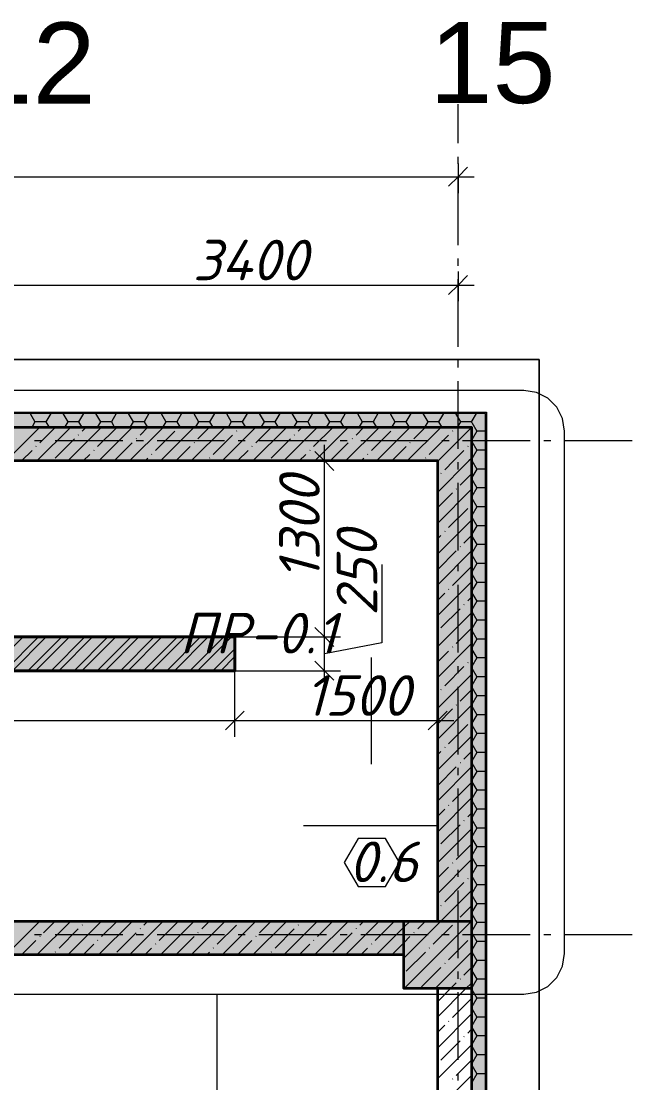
# Model space of a CAD drawing. Header units: millimetres. Extents: x -81576 to 1046824, y -248937 to 691537.
# Drawn here: x 119165 to 123731, y 580626 to 588472 of the extents above; entities that cross this region are included whole.
import ezdxf

# ---------------------------------------------------------------- set-up
doc = ezdxf.new("R2010")
doc.units = ezdxf.units.MM
doc.layers.add('PDF _Геометрия', color=7, linetype='Continuous', true_color=0x1d1d1d)
doc.layers.add('PDF _Сплошная заливка', color=7, linetype='Continuous', true_color=0xffffff)
doc.layers.add('PDF _Текст', color=7, linetype='Continuous')
doc.styles.add('PDF ArialMT', font='arial.ttf')
doc.styles.add('PDF ISOCPEUR Italic', font='isocpeui.ttf')

msp = doc.modelspace()

# ---------------------------------------------------------------- hatches: boundary and pattern name
at = {"layer": 'PDF _Сплошная заливка', "true_color": 0x636466, "transparency": 33554559}
for points in [[(96392.5, 585473.6), (122496.5, 585473.6), (122494.5, 585573.6), (96392.5, 585573.6)], [(122496.5, 547323.5), (122596.5, 547323.5), (122596.5, 585573.6), (122496.5, 585573.6)], [(122596.5, 547331.5), (122604.5, 547331.5), (122604.5, 585581.6), (122596.5, 585581.6)], [(113544.5, 585221.6), (122494.5, 585221.6), (122494.5, 585471.6), (113544.5, 585471.6)], [(122494.5, 585471.6), (122494.5, 585473.6), (122014.7, 585471.6)], [(122244.5, 581821.6), (122494.5, 581821.6), (122494.5, 585221.6), (122244.5, 585221.6)], [(120744.5, 583671.6), (120744.5, 583921.6), (115614.5, 583921.6), (115614.5, 583671.6)], [(121994.5, 581571.6), (121994.5, 581821.6), (113544.5, 581821.6), (113544.5, 581571.6)], [(121994.5, 581321.6), (122494.5, 581321.6), (122494.5, 581821.6), (121994.5, 581821.6)]]:
    msp.add_hatch(color=251, dxfattribs=at).paths.add_polyline_path(points)

# ---------------------------------------------------------------- linework, layer by layer
at = {"layer": 'PDF _Геометрия', "color": 7, "lineweight": 9}
for points in [[(122394.5, 587570.7), (122394.5, 587858.4)], [(122394.5, 587417.8), (122394.5, 587470.7)], [(122394.5, 587421.1), (122394.5, 587322.1), (122394.5, 587202.1)], [(122464.5, 587392.1), (122394.5, 587322.1), (122324.5, 587252.1)], [(96474.5, 587322.1), (122514.5, 587322.1)], [(122394.5, 586817.8), (122394.5, 587317.8)], [(122394.5, 586664.9), (122394.5, 586717.8)], [(122464.5, 586592.1), (122394.5, 586522.1), (122324.5, 586452.1)], [(122394.5, 586621.1), (122394.5, 586522.1), (122394.5, 586402.1)], [(122394.5, 586064.9), (122394.5, 586564.9)], [(96474.5, 586522.1), (104394.5, 586522.1), (108794.5, 586522.1), (113394.5, 586522.1), (115994.5, 586522.1), (118994.5, 586522.1), (122514.5, 586522.1)], [(122394.5, 585912), (122394.5, 585964.9)], [(122394.5, 585312), (122394.5, 585812)], [(96492.5, 562848.6), (96492.5, 585473.6), (122496.5, 585473.6), (122496.5, 547331.5), (122496.5, 547221.5), (122494.5, 547221.5), (122494.5, 547223.5), (173334.5, 547223.5), (173444.5, 547223.5), (173444.5, 547221.5), (173442.5, 547221.5), (173442.5, 550136.5), (173442.5, 550246.5), (173444.5, 550246.5), (170404.5, 550246.5), (170396.5, 550246.5)], [(122494.5, 547323.5), (122494.5, 547331.5), (122494.5, 585471.6), (96494.5, 585471.6), (96494.5, 562848.6)], [(119316.2, 585371.6), (119263.3, 585371.6)], [(119916.2, 585371.6), (119416.2, 585371.6)], [(120069.1, 585371.6), (120016.2, 585371.6)], [(120669.1, 585371.6), (120169.1, 585371.6)], [(120822.1, 585371.6), (120769.1, 585371.6)], [(121422.1, 585371.6), (120922, 585371.6)], [(121406.8, 583551.6), (121406.8, 583921.6), (121406.8, 585341.6)], [(121575, 585371.6), (121522.1, 585371.6)], [(122175, 585371.6), (121675, 585371.6)], [(122327.9, 585371.6), (122275, 585371.6)], [(122927.9, 585371.6), (122427.9, 585371.6)], [(123080.8, 585371.6), (123027.9, 585371.6)], [(123680.8, 585371.6), (123180.8, 585371.6)], [(121307.8, 585221.6), (121406.8, 585221.6), (121526.8, 585221.6)], [(121336.8, 585291.6), (121406.8, 585221.6), (121476.8, 585151.6)], [(122394.5, 585159.1), (122394.5, 585212)], [(122394.5, 584559.1), (122394.5, 585059.1)], [(121831.8, 584457.4), (121831.8, 583878.2), (121406.8, 583796.6)], [(122394.5, 584406.2), (122394.5, 584459.1)], [(122394.5, 583806.2), (122394.5, 584306.2)], [(121336.8, 583991.6), (121406.8, 583921.6), (121476.8, 583851.6)], [(120744.5, 583921.6), (121406.8, 583921.6), (121526.8, 583921.6)], [(121336.8, 583741.6), (121406.8, 583671.6), (121476.8, 583601.6)], [(121752.4, 583769.8), (121752.4, 582979.6)], [(120744.5, 583183.6), (120744.5, 583303.6), (120744.5, 583671.6), (121406.8, 583671.6), (121526.8, 583671.6)], [(122394.5, 583653.2), (122394.5, 583706.2)], [(122394.5, 583053.2), (122394.5, 583553.2)], [(120814.5, 583373.6), (120744.5, 583303.6), (120674.5, 583233.6)], [(122314.5, 583373.6), (122244.5, 583303.6), (122174.5, 583233.6)], [(122244.5, 583402.6), (122244.5, 583303.6), (122244.5, 583183.6)], [(115494.5, 583303.6), (120744.5, 583303.6), (122364.5, 583303.6)], [(122394.5, 582900.3), (122394.5, 582953.2)], [(122394.5, 582300.3), (122394.5, 582800.3)], [(121252.4, 582528.6), (122252.4, 582528.6)], [(122394.5, 582147.4), (122394.5, 582200.3)], [(122394.5, 581547.4), (122394.5, 582047.4)], [(119263.3, 581721.6), (119316.2, 581721.6)], [(119416.2, 581721.6), (119916.2, 581721.6)], [(120016.2, 581721.6), (120069.1, 581721.6)], [(120169.1, 581721.6), (120669.1, 581721.6)], [(120769.1, 581721.6), (120822.1, 581721.6)], [(120922, 581721.6), (121422.1, 581721.6)], [(121522.1, 581721.6), (121575, 581721.6)], [(121675, 581721.6), (122175, 581721.6)], [(122275, 581721.6), (122327.9, 581721.6)], [(122427.9, 581721.6), (122927.9, 581721.6)], [(123027.9, 581721.6), (123080.8, 581721.6)], [(123180.8, 581721.6), (123680.8, 581721.6)], [(122394.5, 581394.5), (122394.5, 581447.4)], [(122394.5, 580794.5), (122394.5, 581294.5)], [(122394.5, 580641.6), (122394.5, 580694.5)]]:
    msp.add_lwpolyline(points, dxfattribs=at)
for points in [[(96004.5, 535380), (96004.5, 585971.6), (122994.5, 585971.6), (122994.5, 547671.5), (169194.5, 547671.5), (169194.5, 581171.6), (172944.5, 581171.6), (172944.5, 582548.4), (172944.5, 581171.6), (169194.5, 581171.6), (169194.5, 547671.5), (122994.5, 547671.5), (122994.5, 585971.6), (96004.5, 585971.6)], [(123181.4, 585442.8), (123166.7, 585535.5), (123124.1, 585619.1), (123057.8, 585685.5), (122974.1, 585728.1), (122881.4, 585742.8), (113064.3, 585742.8), (112971.6, 585728.1), (112888, 585685.5), (112821.6, 585619.1), (112779, 585535.5), (112764.3, 585442.8), (112764.3, 581580.8), (112779, 581488.1), (112821.6, 581404.4), (112888, 581338.1), (112971.6, 581295.4), (113064.3, 581280.8), (122881.4, 581280.8), (122974.1, 581295.4), (123057.8, 581338.1), (123124.1, 581404.4), (123166.7, 581488.1), (123181.4, 581580.8)], [(121655.7, 582430.2), (121553.9, 582254), (121655.7, 582077.7), (121859.2, 582077.7), (121960.9, 582254), (121859.2, 582430.2)]]:
    msp.add_lwpolyline(points, close=True, dxfattribs=at)
at = {"layer": 'PDF _Геометрия', "color": 7, "lineweight": 13}
for points in [[(175144.5, 535711.5), (96494.5, 535711.5), (96384.5, 535711.5), (96384.5, 585471.6), (96384.5, 585581.6), (122494.5, 585581.6), (122604.5, 585581.6), (122604.5, 547331.5), (173334.5, 547331.5)], [(173334.5, 547323.5), (122596.5, 547323.5), (122596.5, 547331.5), (122596.5, 585573.6), (96392.5, 585573.6), (96392.5, 556381.6)]]:
    msp.add_lwpolyline(points, dxfattribs=at)
at = {"layer": 'PDF _Геометрия', "lineweight": 9}
for points in [[(119231.2, 585573.6), (119267, 585511.5)], [(119383.5, 585573.6), (119347.7, 585511.5)], [(119473.1, 585573.6), (119508.9, 585511.5)], [(119625.4, 585573.6), (119589.6, 585511.5)], [(119715, 585573.6), (119750.9, 585511.5)], [(119867.4, 585573.6), (119831.5, 585511.5)], [(119957, 585573.6), (119992.8, 585511.5)], [(120109.3, 585573.6), (120073.5, 585511.5)], [(120198.9, 585573.6), (120234.7, 585511.5)], [(120351.2, 585573.6), (120315.4, 585511.5)], [(120440.8, 585573.6), (120476.7, 585511.5)], [(120593.2, 585573.6), (120557.3, 585511.5)], [(120682.8, 585573.6), (120718.6, 585511.5)], [(120835.1, 585573.6), (120799.3, 585511.5)], [(120924.7, 585573.6), (120960.5, 585511.5)], [(121077, 585573.6), (121041.2, 585511.5)], [(121166.7, 585573.6), (121202.5, 585511.5)], [(121319, 585573.6), (121283.1, 585511.5)], [(121408.6, 585573.6), (121444.4, 585511.5)], [(121560.9, 585573.6), (121525.1, 585511.5)], [(121650.5, 585573.6), (121686.4, 585511.5)], [(121802.8, 585573.6), (121767, 585511.5)], [(121892.5, 585573.6), (121928.3, 585511.5)], [(122044.8, 585573.6), (122008.9, 585511.5)], [(122134.4, 585573.6), (122170.2, 585511.5)], [(122286.7, 585573.6), (122250.9, 585511.5)], [(122376.3, 585573.6), (122412.2, 585511.5)], [(122528.6, 585573.6), (122496.5, 585517.9), (122492.8, 585511.5)], [(119303.7, 585471.6), (119053.7, 585221.6)], [(119189.6, 585471.6), (119188.2, 585470.1)], [(119267, 585511.5), (119245.1, 585473.6)], [(119347.7, 585511.5), (119267, 585511.5)], [(119531.8, 585471.6), (119281.8, 585221.6)], [(119417.7, 585471.6), (119302.3, 585356.1)], [(119347.6, 585511.5), (119369.6, 585473.6)], [(119508.9, 585511.5), (119487, 585473.6)], [(119589.6, 585511.5), (119508.9, 585511.5)], [(119759.9, 585471.6), (119509.9, 585221.6)], [(119589.6, 585511.5), (119611.5, 585473.6)], [(119645.8, 585471.6), (119615.9, 585441.6)], [(119750.9, 585511.5), (119729, 585473.6)], [(119872.5, 585470.1), (119729.9, 585327.6)], [(119988, 585471.6), (119738, 585221.6)], [(119831.5, 585511.5), (119750.9, 585511.5)], [(119831.5, 585511.5), (119853.4, 585473.6)], [(120216.1, 585471.6), (119966.1, 585221.6)], [(119992.8, 585511.5), (119970.9, 585473.6)], [(120073.5, 585511.5), (119992.8, 585511.5)], [(120102, 585471.6), (120043.6, 585413.1)], [(120073.5, 585511.5), (120095.4, 585473.6)], [(120444.2, 585471.6), (120194.2, 585221.6)], [(120234.8, 585511.5), (120212.9, 585473.6)], [(120315.4, 585511.5), (120234.8, 585511.5)], [(120315.4, 585511.5), (120337.3, 585473.6)], [(120330.1, 585471.6), (120328.7, 585470.1)], [(120672.3, 585471.6), (120422.3, 585221.6)], [(120476.7, 585511.5), (120454.8, 585473.6)], [(120558.2, 585471.6), (120471.3, 585384.6)], [(120557.3, 585511.5), (120476.7, 585511.5)], [(120557.3, 585511.5), (120579.2, 585473.6)], [(120900.4, 585471.6), (120650.4, 585221.6)], [(120718.6, 585511.5), (120696.7, 585473.6)], [(120799.3, 585511.5), (120718.6, 585511.5)], [(120786.3, 585471.6), (120784.9, 585470.1)], [(120799.3, 585511.5), (120821.2, 585473.6)], [(121128.5, 585471.6), (120878.5, 585221.6)], [(121014.4, 585471.6), (120899, 585356.1)], [(120960.6, 585511.5), (120938.7, 585473.6)], [(121041.2, 585511.5), (120960.6, 585511.5)], [(121041.2, 585511.5), (121063.1, 585473.6)], [(121356.6, 585471.6), (121106.6, 585221.6)], [(121202.5, 585511.5), (121180.6, 585473.6)], [(121283.1, 585511.5), (121202.5, 585511.5)], [(121242.5, 585471.6), (121212.6, 585441.6)], [(121283.1, 585511.5), (121305, 585473.6)], [(121469.2, 585470.1), (121326.6, 585327.6)], [(121584.7, 585471.6), (121334.7, 585221.6)], [(121444.4, 585511.5), (121422.5, 585473.6)], [(121525.1, 585511.5), (121444.4, 585511.5)], [(121525.1, 585511.5), (121547, 585473.6)], [(121812.8, 585471.6), (121562.8, 585221.6)], [(121698.7, 585471.6), (121640.3, 585413.1)], [(121686.4, 585511.5), (121664.5, 585473.6)], [(121767, 585511.5), (121686.4, 585511.5)], [(121767, 585511.5), (121788.9, 585473.6)], [(122040.9, 585471.6), (121790.9, 585221.6)], [(121928.3, 585511.5), (121906.4, 585473.6)], [(121926.8, 585471.6), (121925.4, 585470.1)], [(122008.9, 585511.5), (121928.3, 585511.5)], [(122008.9, 585511.5), (122030.8, 585473.6)], [(122269, 585471.6), (122019, 585221.6)], [(122154.9, 585471.6), (122068, 585384.6)], [(122170.2, 585511.5), (122148.3, 585473.6)], [(122250.9, 585511.5), (122170.2, 585511.5)], [(122494.5, 585469), (122247.1, 585221.6), (122244.5, 585219)], [(122250.9, 585511.5), (122272.8, 585473.6)], [(122383, 585471.6), (122381.6, 585470.1)], [(122412.2, 585511.5), (122390.3, 585473.6)], [(122492.8, 585511.5), (122412.2, 585511.5)], [(122492.8, 585511.5), (122496.5, 585505.2), (122533.1, 585441.7)], [(119558.9, 585384.6), (119416.3, 585242)], [(119589.8, 585415.5), (119587.4, 585413.1)], [(120017.4, 585387), (120015.1, 585384.6)], [(120300.2, 585441.6), (120157.6, 585299.1)], [(120727.9, 585413.1), (120585.3, 585270.6)], [(120758.8, 585444), (120756.4, 585441.6)], [(121155.6, 585384.6), (121013, 585242)], [(121186.4, 585415.5), (121184.1, 585413.1)], [(121614.1, 585387), (121611.8, 585384.6)], [(121896.9, 585441.6), (121754.3, 585299.1)], [(122324.6, 585413.1), (122182, 585270.6)], [(122355.5, 585444), (122353.1, 585441.6)], [(122533.1, 585441.7), (122496.5, 585378.2)], [(122596.5, 585441.7), (122533.1, 585441.7)], [(119276.1, 585330), (119273.8, 585327.6)], [(119703.8, 585301.4), (119701.4, 585299.1)], [(119986.6, 585356.1), (119852, 585221.6)], [(120414.2, 585327.6), (120308.2, 585221.6)], [(120445.1, 585358.5), (120442.8, 585356.1)], [(120872.8, 585330), (120870.4, 585327.6)], [(121300.5, 585301.4), (121298.1, 585299.1)], [(121583.3, 585356.1), (121448.7, 585221.6)], [(122010.9, 585327.6), (121904.9, 585221.6)], [(122041.8, 585358.5), (122039.4, 585356.1)], [(122469.5, 585330), (122467.1, 585327.6)], [(122496.5, 585365.5), (122533.1, 585302)], [(122533.1, 585302), (122496.5, 585238.5)], [(122596.5, 585302), (122533.1, 585302)], [(119245.2, 585299.1), (119167.7, 585221.6)], [(119672.9, 585270.6), (119623.9, 585221.6)], [(120100.6, 585242), (120080.1, 585221.6)], [(120131.5, 585272.9), (120129.1, 585270.6)], [(120559.2, 585244.4), (120556.8, 585242)], [(120841.9, 585299.1), (120764.4, 585221.6)], [(121269.6, 585270.6), (121220.6, 585221.6)], [(121697.3, 585242), (121676.8, 585221.6)], [(121728.2, 585272.9), (121725.8, 585270.6)], [(122155.9, 585244.4), (122153.5, 585242)], [(122494.5, 585240.9), (122475.2, 585221.6), (122244.5, 584990.9)], [(122438.6, 585299.1), (122361.1, 585221.6), (122296.1, 585156.5)], [(122496.5, 585225.8), (122533.1, 585162.3)], [(122533.1, 585162.3), (122496.5, 585098.8)], [(122596.5, 585162.3), (122533.1, 585162.3)], [(122269.9, 585130.4), (122267.5, 585128)], [(122494.5, 585126.8), (122410.1, 585042.5)], [(122496.5, 585086.1), (122533.1, 585022.6)], [(122494.5, 585012.8), (122244.5, 584762.8)], [(122384, 585016.3), (122381.6, 585013.9)], [(122533.1, 585022.6), (122496.5, 584959.1)], [(122596.5, 585022.6), (122533.1, 585022.6)], [(122353.1, 584985.4), (122244.5, 584876.8)], [(122496.5, 584946.4), (122533.1, 584882.9)], [(122467.1, 584871.4), (122324.6, 584728.8)], [(122533.1, 584882.9), (122496.5, 584819.4)], [(122596.5, 584882.9), (122533.1, 584882.9)], [(122494.5, 584784.7), (122244.5, 584534.7)], [(122496.5, 584806.7), (122533.1, 584743.3)], [(122267.5, 584671.8), (122244.5, 584648.7)], [(122298.4, 584702.7), (122296.1, 584700.3)], [(122533.1, 584743.3), (122496.5, 584679.8)], [(122596.5, 584743.3), (122533.1, 584743.3)], [(122494.5, 584670.6), (122438.6, 584614.8)], [(122496.5, 584667.1), (122533.1, 584603.6)], [(122533.1, 584603.6), (122496.5, 584540.1)], [(122596.5, 584603.6), (122533.1, 584603.6)], [(122381.6, 584557.7), (122244.5, 584420.6)], [(122494.5, 584556.6), (122244.5, 584306.6)], [(122412.5, 584588.6), (122410.1, 584586.3)], [(122496.5, 584527.4), (122533.1, 584463.9)], [(122494.5, 584442.5), (122353.1, 584301.1)], [(122533.1, 584463.9), (122496.5, 584400.4)], [(122596.5, 584463.9), (122533.1, 584463.9)], [(122496.5, 584387.7), (122533.1, 584324.2)], [(122494.5, 584328.5), (122244.5, 584078.5)], [(122533.1, 584324.2), (122496.5, 584260.7)], [(122596.5, 584324.2), (122533.1, 584324.2)], [(122296.1, 584244.1), (122244.5, 584192.5)], [(122326.9, 584275), (122324.6, 584272.6)], [(122494.5, 584214.4), (122467.1, 584187.1)], [(122496.5, 584248), (122533.1, 584184.5)], [(122410.1, 584130.1), (122267.5, 583987.5)], [(122441, 584160.9), (122438.6, 584158.6)], [(122533.1, 584184.5), (122496.5, 584121)], [(122596.5, 584184.5), (122533.1, 584184.5)], [(122494.5, 584100.4), (122244.5, 583850.4)], [(122496.5, 584108.3), (122533.1, 584044.9)], [(122533.1, 584044.9), (122496.5, 583981.4)], [(122596.5, 584044.8), (122533.1, 584044.8)], [(122494.5, 583986.3), (122381.6, 583873.4)], [(122496.5, 583968.7), (122533.1, 583905.2)], [(122533.1, 583905.2), (122496.5, 583841.7)], [(122596.5, 583905.2), (122533.1, 583905.2)], [(122494.5, 583872.3), (122244.5, 583622.3)], [(122324.6, 583816.4), (122244.5, 583736.3)], [(122355.5, 583847.3), (122353.1, 583844.9)], [(122496.5, 583829), (122533.1, 583765.5)], [(122469.5, 583733.3), (122467.1, 583730.9)], [(122533.1, 583765.5), (122496.5, 583702)], [(122596.5, 583765.5), (122533.1, 583765.5)], [(122438.6, 583702.4), (122296.1, 583559.8)], [(122496.5, 583689.3), (122533.1, 583625.8)], [(122494.5, 583644.2), (122244.5, 583394.2)], [(122533.1, 583625.8), (122496.5, 583562.3)], [(122596.5, 583625.8), (122533.1, 583625.8)], [(122269.9, 583533.7), (122267.5, 583531.3)], [(122494.5, 583530.1), (122410.1, 583445.8)], [(122496.5, 583549.6), (122533.1, 583486.1)], [(122384, 583419.6), (122381.6, 583417.3)], [(122533.1, 583486.1), (122496.5, 583422.6)], [(122596.5, 583486.1), (122533.1, 583486.1)], [(122494.5, 583416.1), (122244.5, 583166.1)], [(122353.1, 583388.7), (122244.5, 583280.1)], [(122496.5, 583409.9), (122533.1, 583346.4)], [(122533.1, 583346.5), (122496.5, 583282.9)], [(122596.5, 583346.4), (122533.1, 583346.4)], [(122467.1, 583274.7), (122324.6, 583132.1)], [(122496.5, 583270.3), (122533.1, 583206.8)], [(122494.5, 583188), (122244.5, 582938)], [(122533.1, 583206.8), (122496.5, 583143.3)], [(122596.5, 583206.8), (122533.1, 583206.8)], [(122298.4, 583106), (122296.1, 583103.6)], [(122496.5, 583130.6), (122533.1, 583067.1)], [(122267.5, 583075.1), (122244.5, 583052)], [(122494.5, 583073.9), (122438.6, 583018.1)], [(122533.1, 583067.1), (122496.5, 583003.6)], [(122596.5, 583067.1), (122533.1, 583067.1)], [(122381.6, 582961.1), (122244.5, 582823.9)], [(122494.5, 582959.9), (122244.5, 582709.9)], [(122412.5, 582991.9), (122410.1, 582989.6)], [(122496.5, 582990.9), (122533.1, 582927.4)], [(122533.1, 582927.4), (122496.5, 582863.9)], [(122596.5, 582927.4), (122533.1, 582927.4)], [(122494.5, 582845.8), (122353.1, 582704.4)], [(122496.5, 582851.2), (122533.1, 582787.7)], [(122494.5, 582731.8), (122244.5, 582481.8)], [(122533.1, 582787.7), (122496.5, 582724.2)], [(122496.5, 582711.5), (122533.1, 582648)], [(122596.5, 582787.7), (122533.1, 582787.7)], [(122296.1, 582647.4), (122244.5, 582595.8)], [(122326.9, 582678.3), (122324.6, 582675.9)], [(122533.1, 582648), (122496.5, 582584.5)], [(122596.5, 582648), (122533.1, 582648)], [(122441, 582564.3), (122438.6, 582561.9)], [(122494.5, 582617.7), (122467.1, 582590.4)], [(122496.5, 582571.8), (122533.1, 582508.4)], [(122494.5, 582503.7), (122244.5, 582253.7)], [(122410.1, 582533.4), (122267.5, 582390.8)], [(122533.1, 582508.4), (122496.5, 582444.9)], [(122596.5, 582508.4), (122533.1, 582508.4)], [(122496.5, 582432.2), (122533.1, 582368.7)], [(122494.5, 582389.6), (122381.6, 582276.8)], [(122533.1, 582368.7), (122496.5, 582305.2)], [(122596.5, 582368.7), (122533.1, 582368.7)], [(122494.5, 582275.6), (122244.5, 582025.6)], [(122355.5, 582250.6), (122353.1, 582248.2)], [(122496.5, 582292.5), (122533.1, 582229)], [(122324.6, 582219.7), (122244.5, 582139.6)], [(122533.1, 582229), (122496.5, 582165.5)], [(122596.5, 582229), (122533.1, 582229)], [(122438.6, 582105.7), (122296.1, 581963.1)], [(122469.5, 582136.6), (122467.1, 582134.2)], [(122496.5, 582152.8), (122533.1, 582089.3)], [(122533.1, 582089.3), (122496.5, 582025.8)], [(122596.5, 582089.3), (122533.1, 582089.3)], [(122494.5, 582047.5), (122268.6, 581821.6), (121994.5, 581547.5)], [(122496.5, 582013.1), (122533.1, 581949.6)], [(122269.9, 581937), (122267.5, 581934.6)], [(122494.5, 581933.4), (122410.1, 581849.1)], [(122533.1, 581949.6), (122496.5, 581886.1)], [(122596.5, 581949.6), (122533.1, 581949.6)], [(122496.5, 581873.4), (122533.1, 581810)], [(119303.3, 581821.6), (119053.3, 581571.6)], [(119189.2, 581821.6), (119188.2, 581820.6)], [(119531.4, 581821.6), (119281.4, 581571.6)], [(119417.3, 581821.6), (119330.8, 581735)], [(119759.5, 581821.6), (119509.5, 581571.6)], [(119618.3, 581794.4), (119615.9, 581792)], [(119645.4, 581821.6), (119644.4, 581820.6)], [(119987.6, 581821.6), (119737.6, 581571.6)], [(119873.5, 581821.6), (119758.5, 581706.5)], [(120215.7, 581821.6), (119965.7, 581571.6)], [(120101.6, 581821.6), (120072.1, 581792)], [(120328.7, 581820.6), (120186.1, 581678)], [(120443.8, 581821.6), (120193.8, 581571.6)], [(120671.9, 581821.6), (120421.9, 581571.6)], [(120557.8, 581821.6), (120499.8, 581763.5)], [(120756.4, 581792), (120613.8, 581649.5)], [(120900, 581821.6), (120650, 581571.6)], [(120785.9, 581821.6), (120784.9, 581820.6)], [(121128.1, 581821.6), (120878.1, 581571.6)], [(121014, 581821.6), (120927.5, 581735)], [(121356.2, 581821.6), (121106.2, 581571.6)], [(121215, 581794.4), (121212.6, 581792)], [(121242.1, 581821.6), (121241.1, 581820.6)], [(121584.3, 581821.6), (121334.3, 581571.6)], [(121470.2, 581821.6), (121355.2, 581706.5)], [(121812.4, 581821.6), (121562.4, 581571.6)], [(121698.3, 581821.6), (121668.8, 581792)], [(121925.4, 581820.6), (121782.8, 581678)], [(122040.5, 581821.6), (121994.5, 581775.6), (121790.5, 581571.6)], [(122494.5, 581819.4), (121996.6, 581321.6)], [(122154.5, 581821.6), (122096.5, 581763.5)], [(122353.1, 581792), (122210.5, 581649.5)], [(122382.6, 581821.6), (122381.6, 581820.6)], [(122533.1, 581810), (122496.5, 581746.5)], [(122596.5, 581809.9), (122533.1, 581809.9)], [(119304.6, 581708.9), (119302.3, 581706.5)], [(119587.4, 581763.5), (119444.8, 581621)], [(120015.1, 581735), (119872.5, 581592.5)], [(120046, 581765.9), (120043.6, 581763.5)], [(120442.8, 581706.5), (120307.8, 581571.6)], [(120473.6, 581737.4), (120471.3, 581735)], [(120901.3, 581708.9), (120899, 581706.5)], [(121184.1, 581763.5), (121041.5, 581621)], [(121611.8, 581735), (121469.2, 581592.5)], [(121642.6, 581765.9), (121640.3, 581763.5)], [(122039.4, 581706.5), (121994.5, 581661.5), (121904.5, 581571.6)], [(122070.3, 581737.4), (122068, 581735)], [(122496.5, 581733.8), (122533.1, 581670.3)], [(119273.8, 581678), (119167.3, 581571.6)], [(119701.4, 581649.5), (119623.5, 581571.6)], [(119732.3, 581680.4), (119729.9, 581678)], [(120129.1, 581621), (120079.7, 581571.6)], [(120160, 581651.9), (120157.6, 581649.5)], [(120587.7, 581623.3), (120585.3, 581621)], [(120870.4, 581678), (120764, 581571.6)], [(121298.1, 581649.5), (121220.2, 581571.6)], [(121329, 581680.4), (121326.6, 581678)], [(121725.8, 581621), (121676.4, 581571.6)], [(121756.7, 581651.9), (121754.3, 581649.5)], [(122184.4, 581623.3), (122182, 581621)], [(122467.1, 581678), (122324.6, 581535.4)], [(122533.1, 581670.3), (122496.5, 581606.8)], [(122596.5, 581670.3), (122533.1, 581670.3)], [(119418.7, 581594.8), (119416.3, 581592.5)], [(120556.8, 581592.5), (120535.9, 581571.6)], [(121015.4, 581594.8), (121013, 581592.5)], [(122153.5, 581592.5), (122010.9, 581449.9)], [(122494.5, 581591.3), (122224.7, 581321.6)], [(122496.5, 581594.1), (122533.1, 581530.6)], [(122267.5, 581478.4), (122125, 581335.9)], [(122298.4, 581509.3), (122296.1, 581506.9)], [(122494.5, 581477.2), (122438.6, 581421.4)], [(122533.1, 581530.6), (122496.5, 581467.1)], [(122596.5, 581530.6), (122533.1, 581530.6)], [(122412.5, 581395.2), (122410.1, 581392.9)], [(122496.5, 581454.4), (122533.1, 581390.9)], [(122533.1, 581390.9), (122496.5, 581327.4)], [(122596.5, 581390.9), (122533.1, 581390.9)], [(122381.6, 581364.4), (122338.8, 581321.6), (122244.5, 581227.2)], [(122494.5, 581363.2), (122452.8, 581321.6), (122244.5, 581113.2)], [(122496.5, 581314.7), (122533.1, 581251.2)], [(122494.5, 581249.1), (122353.1, 581107.8)], [(122533.1, 581251.2), (122496.5, 581187.7)], [(122596.5, 581251.2), (122533.1, 581251.2)], [(122496.5, 581175), (122533.1, 581111.5)], [(122494.5, 581135.1), (122244.5, 580885.1)], [(122326.9, 581081.6), (122324.6, 581079.2)], [(122533.1, 581111.5), (122496.5, 581048)], [(122596.5, 581111.5), (122533.1, 581111.5)], [(122296.1, 581050.7), (122244.5, 580999.1)], [(122494.5, 581021), (122467.1, 580993.7)], [(122496.5, 581035.3), (122533.1, 580971.9)], [(122494.5, 580907), (122244.5, 580657)], [(122410.1, 580936.7), (122267.5, 580794.1)], [(122441, 580967.6), (122438.6, 580965.2)], [(122533.1, 580971.9), (122496.5, 580908.4)], [(122596.5, 580971.9), (122533.1, 580971.9)], [(122496.5, 580895.7), (122533.1, 580832.2)], [(122533.1, 580832.2), (122496.5, 580768.7)], [(122596.5, 580832.2), (122533.1, 580832.2)], [(122494.5, 580792.9), (122381.6, 580680.1)], [(122496.5, 580756), (122533.1, 580692.5)], [(122494.5, 580678.9), (122244.5, 580428.9)], [(122533.1, 580692.5), (122496.5, 580629)], [(122596.5, 580692.5), (122533.1, 580692.5)], [(122355.5, 580653.9), (122353.1, 580651.6)]]:
    msp.add_lwpolyline(points, dxfattribs=at)
at = {"layer": 'PDF _Геометрия', "color": 7, "lineweight": 35}
for points in [[(119075.8, 581821.6), (122244.5, 581821.6), (122244.5, 585221.6), (113544.5, 585221.6), (113544.5, 585471.6), (122494.5, 585471.6), (122494.5, 585221.6), (122494.5, 581571.6), (122494.5, 547771.5), (122244.5, 547771.5), (122244.5, 551621.5)], [(121994.5, 581571.6), (113544.5, 581571.6), (113294.5, 581571.6), (113294.5, 583521.6), (113544.5, 583521.6), (113544.5, 581821.6), (118944.5, 581821.6)], [(122244.5, 576471.6), (122244.5, 581321.6)]]:
    msp.add_lwpolyline(points, dxfattribs=at)
at = {"layer": 'PDF _Геометрия', "color": 16, "lineweight": 40, "true_color": 0x800000}
msp.add_lwpolyline([(120744.5, 583921.6), (120744.5, 583671.6), (115614.5, 583671.6), (115614.5, 583921.6)], close=True, dxfattribs=at)
at = {"layer": 'PDF _Геометрия', "color": 24, "lineweight": 9, "true_color": 0x8e1d1d}
for points in [[(119179.3, 583921.6), (118929.3, 583671.6)], [(119293.4, 583921.6), (119043.4, 583671.6)], [(119350.4, 583921.6), (119100.4, 583671.6)], [(119464.4, 583921.6), (119214.4, 583671.6)], [(119521.5, 583921.6), (119271.5, 583671.6)], [(119635.5, 583921.6), (119385.5, 583671.6)], [(119692.5, 583921.6), (119442.5, 583671.6)], [(119806.6, 583921.6), (119556.6, 583671.6)], [(119863.6, 583921.6), (119613.6, 583671.6)], [(119977.7, 583921.6), (119727.7, 583671.6)], [(120034.7, 583921.6), (119784.7, 583671.6)], [(120148.7, 583921.6), (119898.7, 583671.6)], [(120205.8, 583921.6), (119955.8, 583671.6)], [(120319.8, 583921.6), (120069.8, 583671.6)], [(120376.8, 583921.6), (120126.8, 583671.6)], [(120490.9, 583921.6), (120240.9, 583671.6)], [(120547.9, 583921.6), (120297.9, 583671.6)], [(120662, 583921.6), (120411.9, 583671.6)], [(120719, 583921.6), (120469, 583671.6)], [(120744.5, 583833), (120583, 583671.6)], [(120744.5, 583776), (120640, 583671.6)]]:
    msp.add_lwpolyline(points, dxfattribs=at)
at = {"layer": 'PDF _Геометрия', "color": 7, "lineweight": 35}
msp.add_lwpolyline([(122494.5, 581821.6), (122494.5, 581321.6), (121994.5, 581321.6), (121994.5, 581821.6)], close=True, dxfattribs=at)
at = {"layer": 'PDF _Геометрия', "color": 174, "lineweight": 9, "true_color": 0x0000a0}
msp.add_lwpolyline([(120612, 581280.8), (120612, 580379.3)], dxfattribs=at)

# ---------------------------------------------------------------- texts
at = {"layer": 'PDF _Текст', "attachment_point": 4}
for s, insert, char_height, style in [('12', (118783.7, 588162.9), 600, 'PDF ArialMT'), ('15', (122183.7, 588162.9), 600, 'PDF ArialMT'), ('3400', (120434, 586706.9), 300, 'PDF ISOCPEUR Italic'), ('ПР-0.1', (120335.7, 583949.1), 300, 'PDF ISOCPEUR Italic'), ('1500', (121260.8, 583488.3), 300, 'PDF ISOCPEUR Italic')]:
    msp.add_mtext(s, dxfattribs=dict(at, insert=insert, char_height=char_height, style=style))
at = {"layer": 'PDF _Текст', "char_height": 300, "attachment_point": 4, "rotation": 90, "style": 'PDF ISOCPEUR Italic'}
for s, insert in [('1300', (121222.1, 584337.9)), ('250', (121647.1, 584078.2))]:
    msp.add_mtext(s, dxfattribs=dict(at, insert=insert))
at = {"layer": 'PDF _Текст', "color": 12, "true_color": 0xdd0000, "insert": (121585.7, 582259.1), "char_height": 300, "attachment_point": 4, "style": 'PDF ISOCPEUR Italic'}
msp.add_mtext('0.6', dxfattribs=at)

doc.saveas('drawing.dxf')
